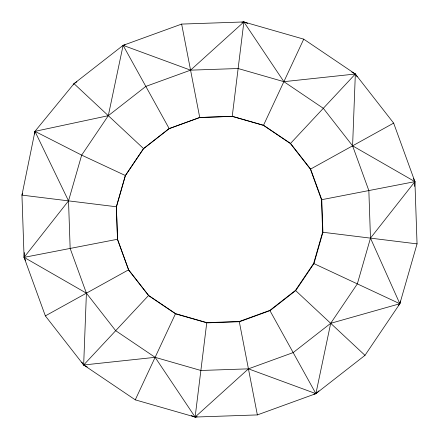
<?xml version="1.0" encoding="UTF-8"?>
<svg xmlns="http://www.w3.org/2000/svg" width="439" height="439" viewBox="0 0 439 439"><rect width="100%" height="100%" fill="white"/><g stroke="black" fill="none" stroke-linecap="round" stroke-linejoin="round"><path stroke-width="0.66" d="M87.262 366.971L83.662 364.99L86.406 293.17L70.158 248.436L68.522 200.87L81.67 155.126L108.307 115.687L145.83 86.406L190.564 70.158L238.13 68.522L283.874 81.67L323.313 108.307L352.594 145.83L368.842 190.564L370.478 238.13L357.33 283.874L330.693 323.313L293.17 352.594L248.436 368.842L200.87 370.478L155.126 357.33L115.687 330.693L86.406 293.17L24.085 257.358L21.95 195.119L34.955 131.349L74.01 83.662L123.107 45.349L181.642 24.085L243.881 21.95L303.733 39.153L355.338 74.01L393.651 123.107L414.915 181.642L417.05 243.881L399.847 303.733L364.99 355.338L315.893 393.651L257.358 414.915L195.119 417.05L135.267 399.847L83.662 364.99L45.349 315.893L24.085 257.358L24.364 252.573M351.738 72.029L355.338 74.01L352.594 145.83L414.915 181.642L414.635 186.427M34.648 134.065L34.955 131.349L108.307 115.687L123.107 45.349L125.093 44.827M197.16 416.792L195.119 417.05L206.774 322.627L239.266 321.507L269.82 310.411L295.447 290.409L313.644 263.471L322.627 232.226L321.507 199.734L310.411 169.18L290.409 143.553L263.471 125.356L232.226 116.373L199.734 117.493L169.18 128.589L143.553 148.591L125.356 175.529L116.373 206.774L117.493 239.266L128.589 269.82L148.591 295.447L175.529 313.644L206.774 322.627M232.226 116.373L243.881 21.95L241.84 22.208M398.546 305.324L399.847 303.733L400.357 301.039M313.907 394.173L315.893 393.651L330.693 323.313L399.847 303.733L370.478 238.13L414.915 181.642L413.456 178.541M22.696 193.209L21.95 195.119L116.373 206.774M135.267 399.847L175.529 313.644M263.471 125.356L303.733 39.153M73.351 84.859L74.01 83.662L76.891 81.813M25.544 260.459L24.085 257.358L68.522 200.87L34.955 131.349L81.67 155.126L125.356 175.529M81.813 362.109L83.662 364.99L148.591 295.447M290.409 143.553L355.338 74.01L357.187 76.891M191.294 415.557L195.119 417.05L248.436 368.842L315.893 393.651L318.89 390.836M247.706 23.443L243.881 21.95L190.564 70.158L123.107 45.349L169.18 128.589L143.526 148.7L125.34 175.693L116.39 206.988L117.548 239.513L128.698 270.095L148.755 295.727L175.754 313.912L207.043 322.863L239.573 321.705L270.15 310.554L295.787 290.497L313.967 263.499L322.917 232.209L321.76 199.679L310.609 169.103L290.552 143.465L263.559 125.285L232.264 116.335L199.734 117.493L169.158 128.643M45.349 315.893L128.589 269.82M310.411 169.18L393.651 123.107M24.085 257.358L117.493 239.266M321.507 199.734L414.915 181.642M355.338 74.01L283.874 81.67L243.881 21.95M83.662 364.99L155.126 357.33L195.119 417.05M322.627 232.226L417.05 243.881M313.644 263.471L399.847 303.733M74.01 83.662L143.553 148.591M295.447 290.409L364.99 355.338M269.82 310.411L315.893 393.651M181.642 24.085L199.734 117.493M239.266 321.507L257.358 414.915"/></g></svg>
